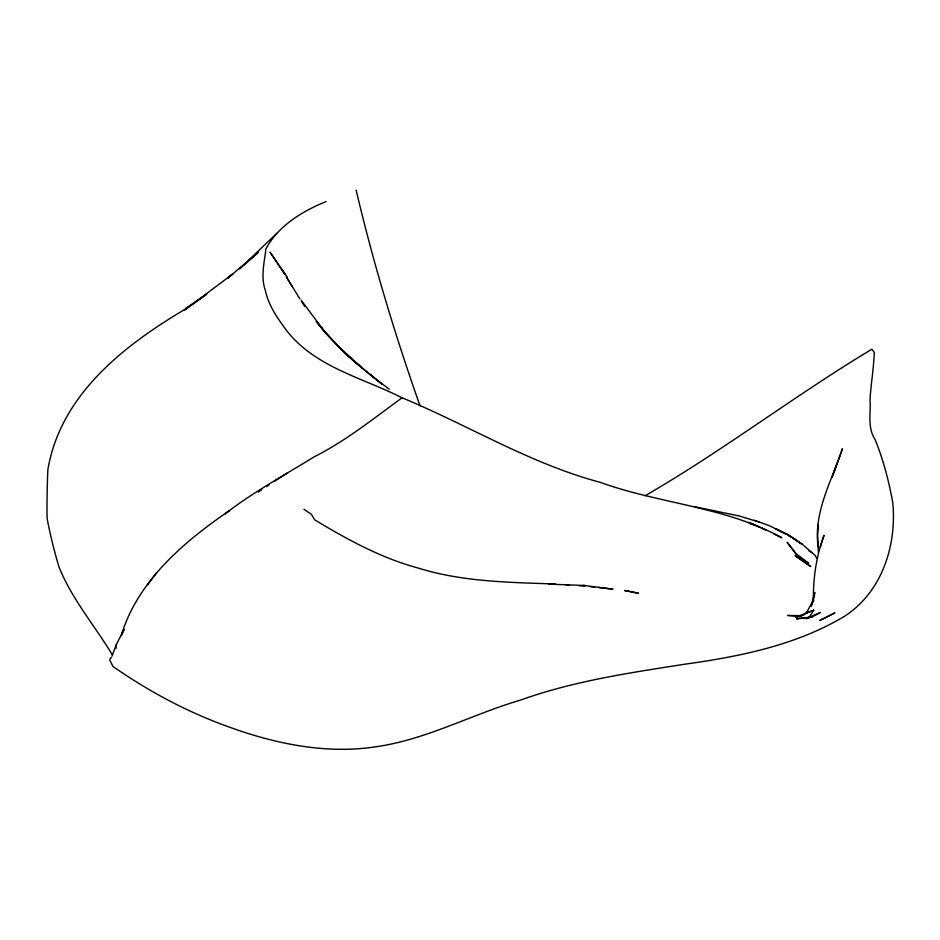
<?xml version="1.0" encoding="UTF-8"?>
<svg xmlns="http://www.w3.org/2000/svg" width="940" height="940" viewBox="0 0 940 940"><rect width="100%" height="100%" fill="white"/><g stroke="black" fill="none" stroke-linecap="round" stroke-linejoin="round"><path stroke-width="1.41" d="M115.89 648.577L116.36 644.582L124.092 629.354L121.401 635.581M814.122 597.676L814.804 592.482L811.15 605.948M121.284 635.417C137.663 580.955 183.911 541.734 229.337 510.702L225.001 513.898C253.036 492.231 284.233 475.299 314.348 456.746C346.026 440.766 373.568 418.512 402.073 397.785C468.379 425.268 530.195 463.643 600.12 482.326C659.774 503.852 725.891 506.731 781.857 537.762L774.137 534.073M820.338 546.951L824.039 535.248C816.178 556.269 812.971 579.028 813.441 601.447M833.721 473.231L842.452 448.615C831.912 480.434 813.17 512.382 818.176 546.927M832.135 477.591L836.377 465.018M811.337 606.112L813.641 599.814L806.144 613.244L802.478 615.618M111.954 656.191L116.36 644.582M813.782 616.1L820.197 612.586L805.991 618.638L812.501 616.805L796.462 618.837L809.07 617.486L813.782 610.178L795.604 617.322L801.315 616.005M156.581 572.754L147.357 585.103M325.992 201.595C302.292 211.23 278.463 225.706 265.903 248.795C264.446 262.413 260.439 276.771 265.397 290.531C268.534 305.77 277.793 318.566 286.829 330.856C315.299 367.199 362.687 377.798 402.073 397.785M807.848 611.4L806.144 613.244L813.782 610.178M276.76 233.332L239.606 268.852L257.572 253.142M258.512 252.261L227.668 278.17L232.873 273.904L183.911 310.564M111.472 657.483L110.004 658.646L109.874 660.303L112.976 666.507C148.285 690.994 186.296 711.557 226.81 726.185C274.022 743.599 325.604 754.526 375.965 746.76C426.466 739.604 471.904 714.353 520.513 700.1C573.576 681.018 629.718 672.817 685.248 664.134C740.309 656.461 796.333 645.157 844.649 616.229C882.014 591.894 896.854 545.541 892.777 502.724C888.911 481.186 883.341 459.848 875.116 439.568C866.986 427.218 871.122 412.93 870.017 399.171C871.063 383.508 873.754 368.01 874.282 352.336L871.885 349.234C794.829 395.423 723.118 450.695 645.134 495.733M185.356 309.507L206.776 294.149L196.19 301.399M258.242 492.078L261.802 489.705M266.49 486.591L268.828 485.028M185.533 308.438L196.437 301.258M274.68 481.127L287.711 472.879M186.919 308.167C124.832 344.733 60.501 394.236 47.834 469.894C47.223 486.074 46.777 502.277 47.106 518.469C50.231 534.837 54.215 551.04 58.997 566.996C71.898 599.121 94.494 625.264 112.142 654.522M809.07 617.486L812.501 616.805M548.866 584.093L585.397 585.561M801.374 615.653L787.685 615.465L797.191 616.123M555.258 584.01C509.139 582.342 462.292 581.907 417.83 567.936C380.888 557.972 347.142 539.407 314.618 519.773L311.399 514.309L303.949 509.292M566.103 584.986L568.935 585.127M578.876 585.644L584.551 586.067M590.226 586.619L594.48 587.03M583.035 585.338L612.998 589.18L598.745 587.476M695.212 506.86L739.404 516.025L759.684 522.205M750.238 523.721L754.174 524.955M754.303 520.278L769.695 525.801L782.879 532.545M764.866 529.443L748.839 522.464L754.162 524.79M755.49 525.366L759.191 527.082M761.647 528.221L766.582 530.513M783.937 533.109L786.334 534.378M788.731 535.647L791.127 536.916L787.25 534.872M784.665 533.509L775.618 528.726L788.002 534.425L802.408 544.413L814.863 555.105L816.766 558.196M808.459 550.452L812.136 552.638M801.62 543.872L792.291 537.692L802.408 544.413M798.789 556.468L808.729 563.448L796.286 553.871L787.133 542.274L796.58 554.917M389.336 389.184C362.323 369.796 337.061 347.683 316.38 321.527C330.116 338.282 344.968 354.251 361.923 367.798L341.314 349.351L353.088 360.384L381.91 384.131L369.878 374.296M358.539 364.931L361.923 367.798M349.645 357.271L327.132 334.757M316.38 321.527L326.098 333.712L301.176 300.189M287.44 277.347L270.074 252.167L282.035 270.379M299.907 298.932L286.994 278.017M301.493 301.387L304.654 306.311M284.844 274.398L282.705 270.885L284.855 274.457M286.265 276.748L291.964 286.124M420.027 405.88C395.106 335.075 373.321 263.176 356.154 190.174M818.388 552.485L817.636 536.106L818.153 524.966L818.27 529.302M834.744 612.951L819.88 620.412L834.744 612.951M626.075 590.778L624.571 590.485L638.46 593.246L626.075 590.778M810.633 566.491L795.299 555.763L810.633 566.491"/></g></svg>
